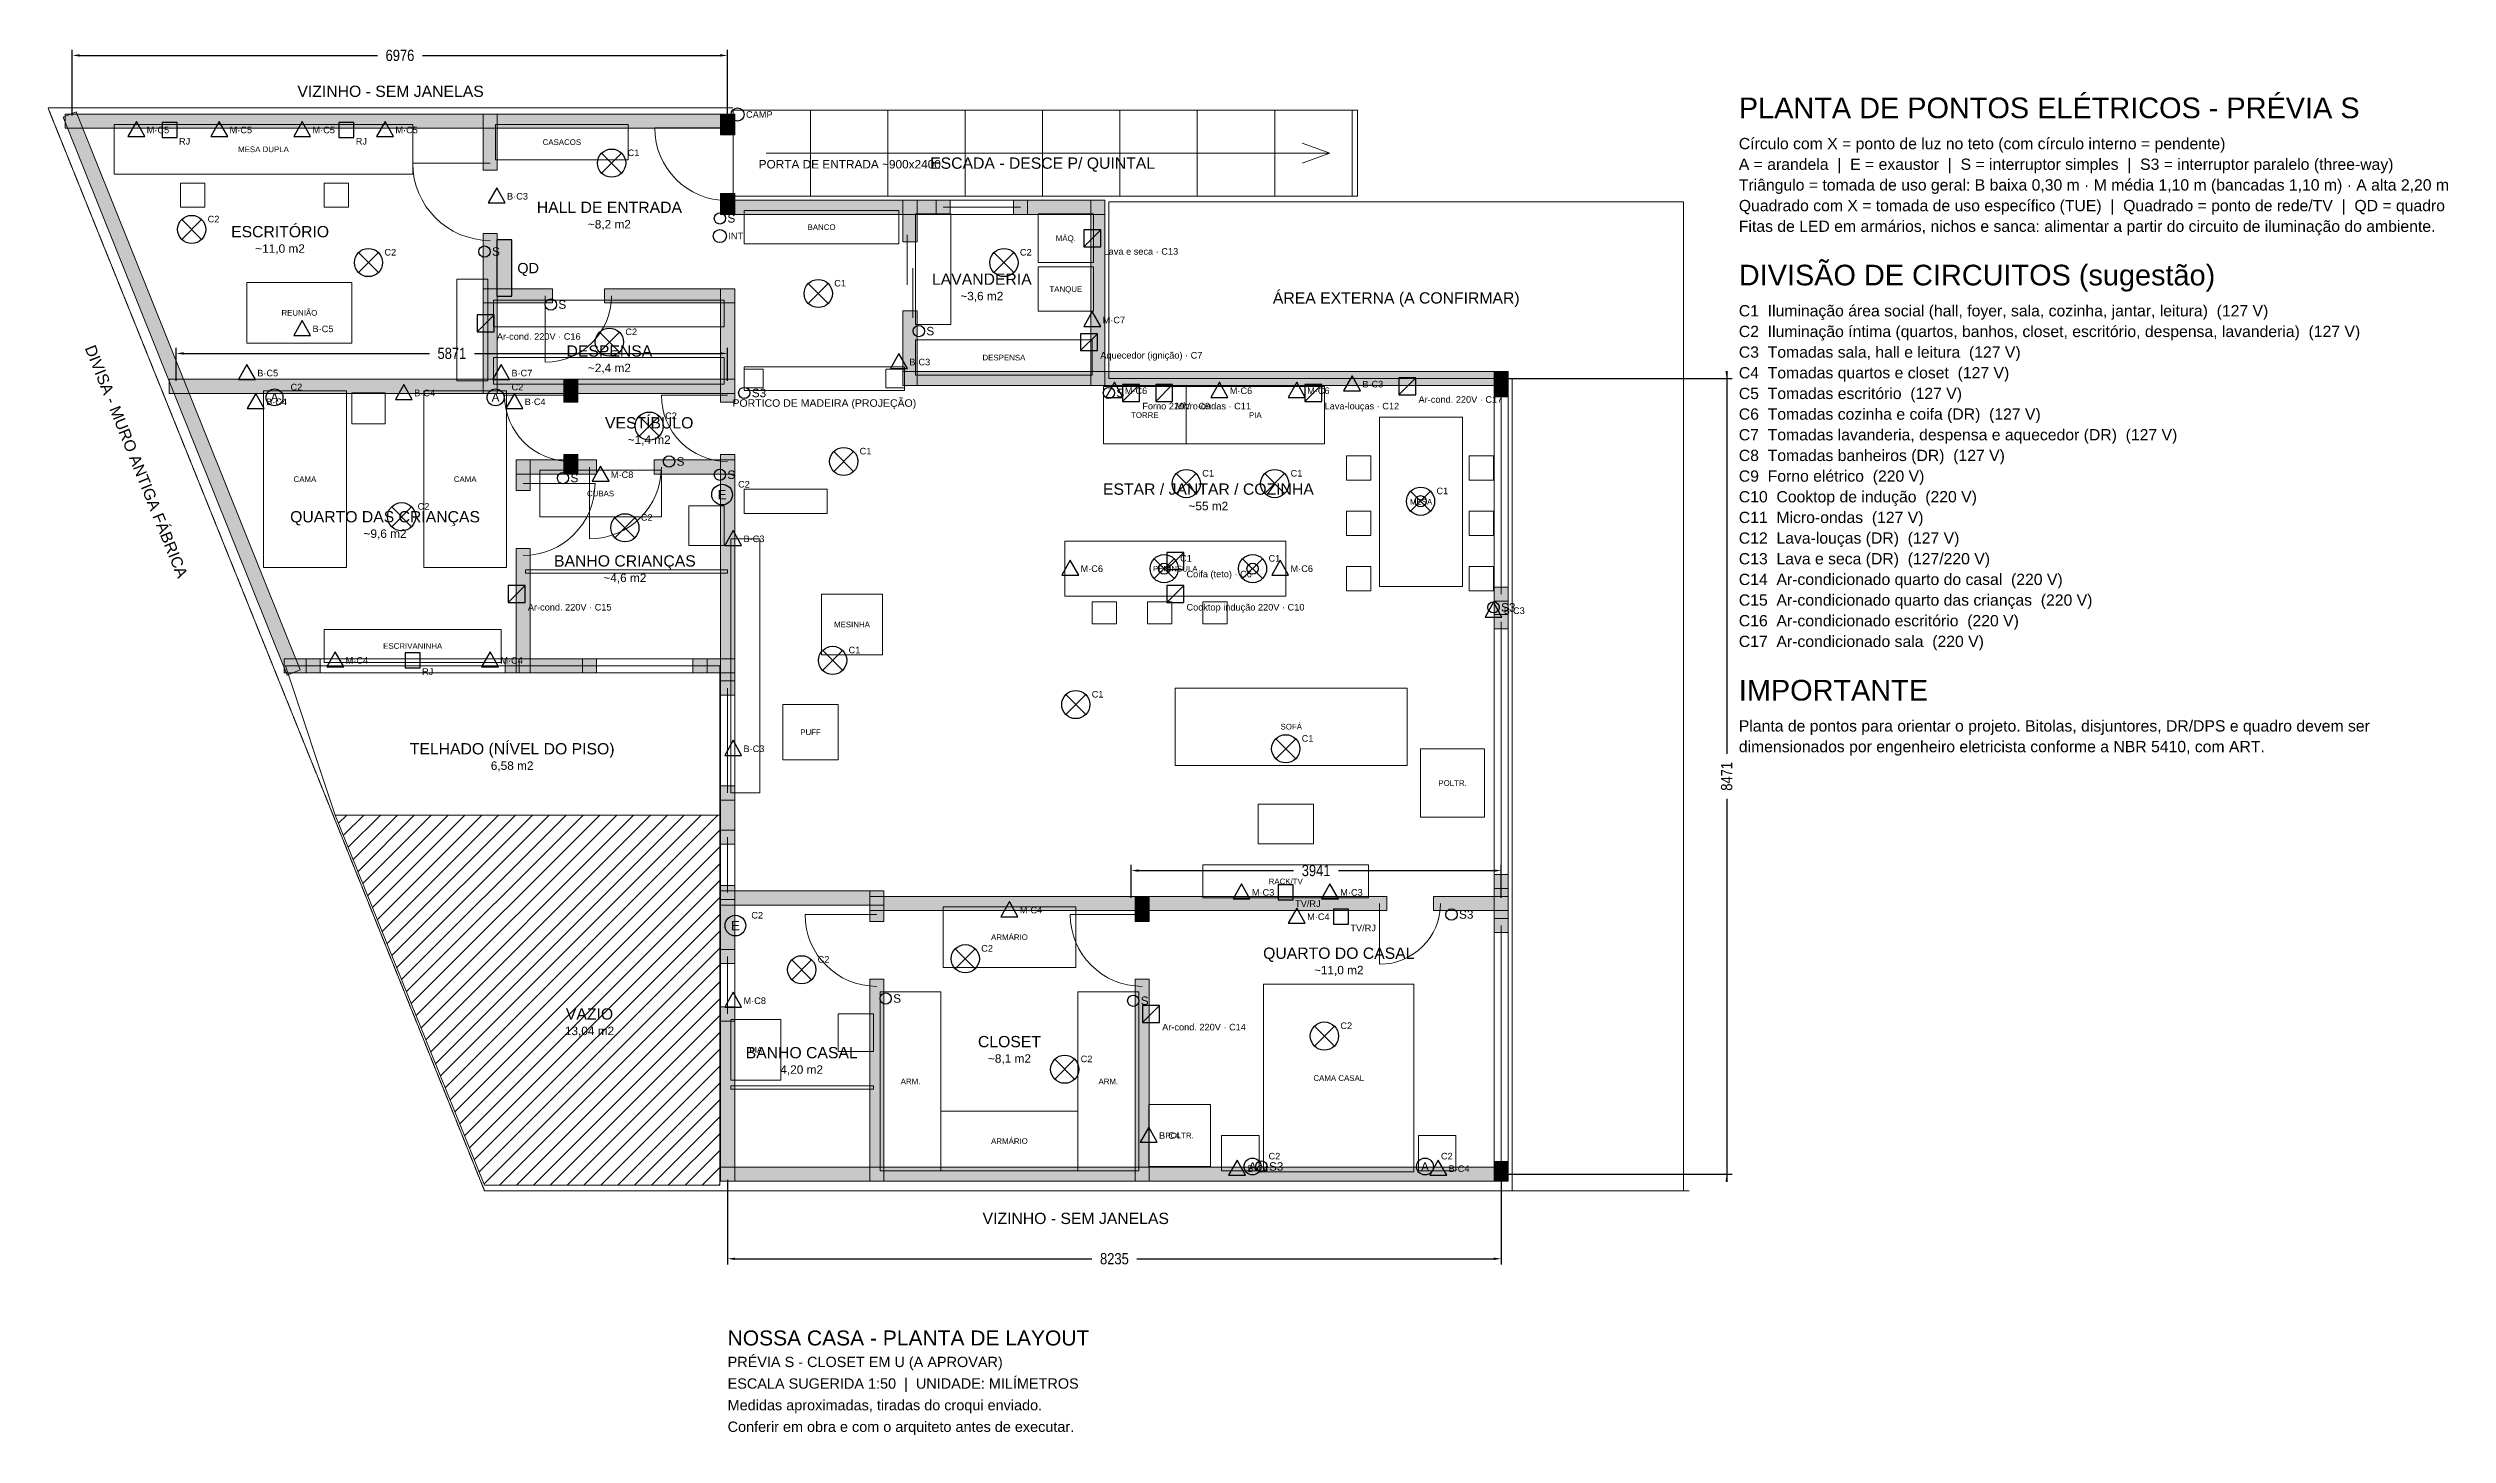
# Model space of a CAD drawing. Header units: millimetres. Extents: x -259 to 25291, y -2600 to 12167.
import ezdxf
from ezdxf.enums import TextEntityAlignment as Align

# ---------------------------------------------------------------- set-up
doc = ezdxf.new("R2010")
doc.units = ezdxf.units.MM
doc.linetypes.add('DASHED', pattern=[1.524, 1.27, -0.254])
for name, color, linetype, lineweight in [('ARQ-AMBIENTE', 9, 'Continuous', 13), ('ARQ-CARIMBO', 9, 'Continuous', 13), ('ARQ-COTA', 9, 'Continuous', 13), ('ARQ-DIVISA', 9, 'DASHED', 13), ('ARQ-ESCADA', 9, 'Continuous', 13), ('ARQ-EXTERNO', 9, 'Continuous', 13), ('ARQ-JANELA', 9, 'Continuous', 13), ('ARQ-MOBILIARIO', 9, 'Continuous', 13), ('ARQ-MOBILIARIO-TEXTO', 9, 'Continuous', 13), ('ARQ-PAREDE', 9, 'Continuous', 13), ('ARQ-PAREDE-HACHURA', 9, 'Continuous', 13), ('ARQ-PORTA', 9, 'Continuous', 13), ('ARQ-PORTICO', 9, 'DASHED', 13)]:
    doc.layers.add(name, color=color, linetype=linetype, lineweight=lineweight)
for name, color, linetype in [('ELE-ILUMINACAO', 2, 'Continuous'), ('ELE-INTERRUPTOR', 3, 'Continuous'), ('ELE-LEGENDA', 7, 'Continuous'), ('ELE-QUADRO', 7, 'Continuous'), ('ELE-REDE', 4, 'Continuous'), ('ELE-TUE', 6, 'Continuous'), ('ELE-TUG', 1, 'Continuous')]:
    doc.layers.add(name, color=color, linetype=linetype)
doc.styles.add('OpenSansCondensed-Light', font='OpenSansCondensed-Light.ttf')
doc.styles.get("Standard").update_dxf_attribs({"font": 'arial.ttf'})
doc.dimstyles.new('COTA-50', dxfattribs={"dimtxt": 120, "dimasz": 80, "dimexe": 60, "dimexo": 60, "dimgap": 40, "dimtad": 1, "dimdec": 0, "dimcen": 2.5, "dimazin": 3, "dimtfac": 1, "dimtmove": 0, "dimatfit": 3})

# ---------------------------------------------------------------- blocks, each defined once
blk = doc.blocks.new('_CLOSEDFILLED')
at = {"color": 0, "linetype": 'BYBLOCK'}
blk.add_solid([(-1, 0.16), (0, 0), (-1, -0.16)], dxfattribs=at)
blk = doc.blocks.new('*D1')
for p, q in [((6976, 116), (6976, -784)), ((15212, 116), (15212, -784)), ((7056, -724), (10854, -724)), ((11334, -724), (15132, -724))]:
    blk.add_line(p, q)
at = {"layer": 'Defpoints'}
for p in [(6976, 176), (15212, 176), (6976, -724)]:
    blk.add_point(p, dxfattribs=at)
at = {"layer": 'ARQ-COTA', "xscale": 80, "yscale": 80, "rotation": 180}
blk.add_blockref('_CLOSEDFILLED', (6976, -724), dxfattribs=at)
at = {"layer": 'ARQ-COTA', "xscale": 80, "yscale": 80}
blk.add_blockref('_CLOSEDFILLED', (15212, -724), dxfattribs=at)
at = {"layer": 'ARQ-COTA', "insert": (11094, -724), "char_height": 120, "attachment_point": 5, "style": 'OpenSansCondensed-Light'}
blk.add_mtext('8235', dxfattribs=at)
blk = doc.blocks.new('*D2')
for p, q in [((0, 11448), (0, 12148)), ((80, 12088), (3248, 12088)), ((3728, 12088), (6896, 12088)), ((6976, 11448), (6976, 12148))]:
    blk.add_line(p, q)
at = {"layer": 'Defpoints'}
for p in [(0, 12088), (0, 11388), (6976, 11388)]:
    blk.add_point(p, dxfattribs=at)
at = {"layer": 'ARQ-COTA', "xscale": 80, "yscale": 80, "rotation": 180}
blk.add_blockref('_CLOSEDFILLED', (0, 12088), dxfattribs=at)
at = {"layer": 'ARQ-COTA', "xscale": 80, "yscale": 80}
blk.add_blockref('_CLOSEDFILLED', (6976, 12088), dxfattribs=at)
at = {"layer": 'ARQ-COTA', "insert": (3488, 12088), "char_height": 120, "attachment_point": 5, "style": 'OpenSansCondensed-Light'}
blk.add_mtext('6976', dxfattribs=at)
blk = doc.blocks.new('*D3')
for p, q in [((17612, 8727), (17612, 4652)), ((15272, 8647), (17672, 8647)), ((17612, 4172), (17612, 96)), ((15272, 176), (17672, 176))]:
    blk.add_line(p, q)
at = {"layer": 'Defpoints'}
for p in [(15212, 8647), (17612, 8647), (15212, 176)]:
    blk.add_point(p, dxfattribs=at)
at = {"layer": 'ARQ-COTA', "xscale": 80, "yscale": 80}
for p, rotation in [((17612, 8647), 270), ((17612, 176), 90)]:
    blk.add_blockref('_CLOSEDFILLED', p, dxfattribs=dict(at, rotation=rotation))
at = {"layer": 'ARQ-COTA', "insert": (17612, 4412), "char_height": 120, "attachment_point": 5, "rotation": 90, "style": 'OpenSansCondensed-Light'}
blk.add_mtext('8471', dxfattribs=at)
blk = doc.blocks.new('*D4')
for p, q in [((11271, 3119), (11271, 3469)), ((11351, 3409), (13001, 3409)), ((13481, 3409), (15132, 3409)), ((15212, 3119), (15212, 3469))]:
    blk.add_line(p, q)
at = {"layer": 'Defpoints'}
for p in [(11271, 3409), (11271, 3059), (15212, 3059)]:
    blk.add_point(p, dxfattribs=at)
at = {"layer": 'ARQ-COTA', "xscale": 80, "yscale": 80, "rotation": 180}
blk.add_blockref('_CLOSEDFILLED', (11271, 3409), dxfattribs=at)
at = {"layer": 'ARQ-COTA', "xscale": 80, "yscale": 80}
blk.add_blockref('_CLOSEDFILLED', (15212, 3409), dxfattribs=at)
at = {"layer": 'ARQ-COTA', "insert": (13241, 3409), "char_height": 120, "attachment_point": 5, "style": 'OpenSansCondensed-Light'}
blk.add_mtext('3941', dxfattribs=at)
blk = doc.blocks.new('*D5')
for p, q in [((1106, 8625), (1106, 8975)), ((6976, 8625), (6976, 8975)), ((1186, 8915), (3801, 8915)), ((4281, 8915), (6896, 8915))]:
    blk.add_line(p, q)
at = {"layer": 'Defpoints'}
for p in [(1106, 8915), (1106, 8565), (6976, 8565)]:
    blk.add_point(p, dxfattribs=at)
at = {"layer": 'ARQ-COTA', "xscale": 80, "yscale": 80, "rotation": 180}
blk.add_blockref('_CLOSEDFILLED', (1106, 8915), dxfattribs=at)
at = {"layer": 'ARQ-COTA', "xscale": 80, "yscale": 80}
blk.add_blockref('_CLOSEDFILLED', (6976, 8915), dxfattribs=at)
at = {"layer": 'ARQ-COTA', "insert": (4041, 8915), "char_height": 120, "attachment_point": 5, "style": 'OpenSansCondensed-Light'}
blk.add_mtext('5871', dxfattribs=at)

msp = doc.modelspace()

# ---------------------------------------------------------------- hatches: boundary and pattern name
at = {"layer": 'ARQ-EXTERNO'}
h = msp.add_hatch(dxfattribs=at)
h.set_pattern_fill('ANSI31', color=254, scale=40)
h.paths.add_polyline_path([(2800, 4000), (6894.1, 4000), (6894.1, 58.8), (4388.2, 58.8)])
at = {"layer": 'ARQ-PAREDE-HACHURA'}
for points in [[(41.6, 11485.8), (2427, 5546.6), (2287.8, 5490.7), (-97.5, 11429.9)], [(-75, 11463.2), (7051.5, 11463.2), (7051.5, 11313.2), (-75, 11313.2)], [(4522.1, 11463.2), (4522.1, 10866.2), (4372.1, 10866.2), (4372.1, 11463.2)], [(7051.5, 11463.2), (7051.5, 11242.6), (6901.5, 11242.6), (6901.5, 11463.2)], [(7051.5, 10616.2), (7051.5, 10395.6), (6901.5, 10395.6), (6901.5, 10616.2)], [(6901.5, 10545.6), (9345.6, 10545.6), (9345.6, 10395.6), (6901.5, 10395.6)], [(8992.6, 10545.6), (8992.6, 10101.5), (8842.6, 10101.5), (8842.6, 10545.6)], [(10019.1, 10545.6), (10992.6, 10545.6), (10992.6, 10395.6), (10019.1, 10395.6)], [(10992.6, 10545.6), (10992.6, 8572.1), (10842.6, 8572.1), (10842.6, 10545.6)], [(4522.1, 10192.6), (4522.1, 8489.7), (4372.1, 8489.7), (4372.1, 10192.6)], [(4372.1, 9604.4), (5110.3, 9604.4), (5110.3, 9454.4), (4372.1, 9454.4)], [(5666.2, 9604.4), (7051.5, 9604.4), (7051.5, 9454.4), (5666.2, 9454.4)], [(7051.5, 9604.4), (7051.5, 8395.6), (6901.5, 8395.6), (6901.5, 9604.4)], [(8992.6, 9369.1), (8992.6, 8572.1), (8842.6, 8572.1), (8842.6, 9369.1)], [(8842.6, 8722.1), (10992.6, 8722.1), (10992.6, 8572.1), (8842.6, 8572.1)], [(10842.6, 8722.1), (15286.8, 8722.1), (15286.8, 8572.1), (10842.6, 8572.1)], [(15286.8, 8722.1), (15286.8, 8454.4), (15136.8, 8454.4), (15136.8, 8722.1)], [(1030.9, 8639.7), (7051.5, 8639.7), (7051.5, 8489.7), (1030.9, 8489.7)], [(5380.9, 8639.7), (5380.9, 8395.6), (5230.9, 8395.6), (5230.9, 8639.7)], [(4725, 7780.9), (5580.9, 7780.9), (5580.9, 7630.9), (4725, 7630.9)], [(4875, 7780.9), (4875, 7454.4), (4725, 7454.4), (4725, 7780.9)], [(5380.9, 7839.7), (5380.9, 7630.9), (5230.9, 7630.9), (5230.9, 7839.7)], [(6195.6, 7780.9), (7051.5, 7780.9), (7051.5, 7630.9), (6195.6, 7630.9)], [(7051.5, 7839.7), (7051.5, 5277.9), (6901.5, 5277.9), (6901.5, 7839.7)], [(4875, 6839.7), (4875, 5513.2), (4725, 5513.2), (4725, 6839.7)], [(15286.8, 6427.9), (15286.8, 5983.8), (15136.8, 5983.8), (15136.8, 6427.9)], [(2254.4, 5663.2), (2639.7, 5663.2), (2639.7, 5513.2), (2254.4, 5513.2)], [(4607.4, 5663.2), (5580.9, 5663.2), (5580.9, 5513.2), (4607.4, 5513.2)], [(6607.4, 5663.2), (7051.5, 5663.2), (7051.5, 5513.2), (6607.4, 5513.2)], [(7051.5, 4310.3), (7051.5, 3689.7), (6901.5, 3689.7), (6901.5, 4310.3)], [(15286.8, 3369.1), (15286.8, 2748.5), (15136.8, 2748.5), (15136.8, 3369.1)], [(7051.5, 3251.5), (7051.5, 2419.1), (6901.5, 2419.1), (6901.5, 3251.5)], [(6901.5, 3192.6), (8639.7, 3192.6), (8639.7, 3042.6), (6901.5, 3042.6)], [(8639.7, 3192.6), (8639.7, 2866.2), (8489.7, 2866.2), (8489.7, 3192.6)], [(8489.7, 3133.8), (13992.6, 3133.8), (13992.6, 2983.8), (8489.7, 2983.8)], [(11463.2, 3133.8), (11463.2, 2866.2), (11313.2, 2866.2), (11313.2, 3133.8)], [(14489.7, 3133.8), (15286.8, 3133.8), (15286.8, 2983.8), (14489.7, 2983.8)], [(8639.7, 2251.5), (8639.7, 101.5), (8489.7, 101.5), (8489.7, 2251.5)], [(11463.2, 2251.5), (11463.2, 101.5), (11313.2, 101.5), (11313.2, 2251.5)], [(7051.5, 1957.4), (7051.5, 101.5), (6901.5, 101.5), (6901.5, 1957.4)], [(15286.8, 310.3), (15286.8, 101.5), (15136.8, 101.5), (15136.8, 310.3)], [(6901.5, 251.5), (15286.8, 251.5), (15286.8, 101.5), (6901.5, 101.5)]]:
    msp.add_hatch(color=254, dxfattribs=at).paths.add_polyline_path(points)
at = {"layer": 'ELE-QUADRO'}
msp.add_hatch(color=7, dxfattribs=at).paths.add_polyline_path([(4517.6, 9523.5), (4677.6, 9523.5), (4677.6, 10123.5), (4517.6, 10123.5)])

# ---------------------------------------------------------------- linework, layer by layer
at = {"layer": 'ARQ-DIVISA'}
for points in [[(-258.8, 11529.4), (7035.3, 11529.4)], [(-258.8, 11529.4), (4388.2, 0), (17211.8, 0)]]:
    msp.add_lwpolyline(points, dxfattribs=at)
at = {"layer": 'ARQ-ESCADA'}
for p, q in [((7035.3, 11505.9), (7035.3, 10588.2)), ((7858.8, 11505.9), (7858.8, 10588.2)), ((8682.4, 11505.9), (8682.4, 10588.2)), ((9505.9, 11505.9), (9505.9, 10588.2)), ((10329.4, 11505.9), (10329.4, 10588.2)), ((11152.9, 11505.9), (11152.9, 10588.2)), ((11976.5, 11505.9), (11976.5, 10588.2)), ((12800, 11505.9), (12800, 10588.2)), ((13623.5, 11505.9), (13623.5, 10588.2)), ((7388.2, 11047.1), (13388.2, 11047.1))]:
    msp.add_line(p, q, dxfattribs=at)
msp.add_lwpolyline([(13094.1, 11152.9), (13388.2, 11047.1), (13094.1, 10941.2)], dxfattribs=at)
at = {"layer": 'ARQ-EXTERNO'}
for points in [[(7035.3, 11505.9), (13682.4, 11505.9), (13682.4, 10588.2), (7035.3, 10588.2)], [(11035.3, 10529.4), (17152.9, 10529.4), (17152.9, 0), (15329.4, 0), (15329.4, 8647.1), (11035.3, 8647.1)], [(2270.6, 5588.2), (6894.1, 5588.2), (6894.1, 4000), (2800, 4000)], [(2800, 4000), (6894.1, 4000), (6894.1, 58.8), (4388.2, 58.8)]]:
    msp.add_lwpolyline(points, close=True, dxfattribs=at)
at = {"layer": 'ARQ-JANELA'}
for p, q in [((9270.6, 10470.6), (10094.1, 10470.6)), ((15211.8, 8529.4), (15211.8, 6352.9)), ((15211.8, 6058.8), (15211.8, 3294.1)), ((2564.7, 5588.2), (4682.4, 5588.2)), ((5505.9, 5588.2), (6682.4, 5588.2)), ((6976.5, 5352.9), (6976.5, 4235.3)), ((6976.5, 3764.7), (6976.5, 3176.5)), ((15211.8, 2823.5), (15211.8, 235.3)), ((6976.5, 2494.1), (6976.5, 1882.4))]:
    msp.add_line(p, q, dxfattribs=at)
for points in [[(9195.6, 10545.6), (10169.1, 10545.6), (10169.1, 10395.6), (9195.6, 10395.6)], [(15286.8, 8604.4), (15286.8, 6277.9), (15136.8, 6277.9), (15136.8, 8604.4)], [(15286.8, 6133.8), (15286.8, 3219.1), (15136.8, 3219.1), (15136.8, 6133.8)], [(2489.7, 5663.2), (4757.4, 5663.2), (4757.4, 5513.2), (2489.7, 5513.2)], [(5430.9, 5663.2), (6757.4, 5663.2), (6757.4, 5513.2), (5430.9, 5513.2)], [(7051.5, 5427.9), (7051.5, 4160.3), (6901.5, 4160.3), (6901.5, 5427.9)], [(7051.5, 3839.7), (7051.5, 3101.5), (6901.5, 3101.5), (6901.5, 3839.7)], [(15286.8, 2898.5), (15286.8, 160.3), (15136.8, 160.3), (15136.8, 2898.5)], [(7051.5, 2569.1), (7051.5, 1807.4), (6901.5, 1807.4), (6901.5, 2569.1)]]:
    msp.add_lwpolyline(points, close=True, dxfattribs=at)
at = {"layer": 'ARQ-MOBILIARIO'}
for points in [[(447.1, 11352.9), (3623.5, 11352.9), (3623.5, 10823.5), (447.1, 10823.5)], [(4505.9, 11352.9), (5917.6, 11352.9), (5917.6, 10976.5), (4505.9, 10976.5)], [(1152.9, 10729.4), (1411.8, 10729.4), (1411.8, 10470.6), (1152.9, 10470.6)], [(2682.4, 10729.4), (2941.2, 10729.4), (2941.2, 10470.6), (2682.4, 10470.6)], [(7152.9, 10435.3), (8800, 10435.3), (8800, 10082.4), (7152.9, 10082.4)], [(8976.5, 10400), (9352.9, 10400), (9352.9, 9223.5), (8976.5, 9223.5)], [(10282.4, 10400), (10870.6, 10400), (10870.6, 9882.4), (10282.4, 9882.4)], [(10282.4, 9835.3), (10870.6, 9835.3), (10870.6, 9364.7), (10282.4, 9364.7)], [(1858.8, 9670.6), (2976.5, 9670.6), (2976.5, 9023.5), (1858.8, 9023.5)], [(4094.1, 9705.9), (4423.5, 9705.9), (4423.5, 8623.5), (4094.1, 8623.5)], [(4482.4, 9482.4), (6941.2, 9482.4), (6941.2, 9200), (4482.4, 9200)], [(8976.5, 9058.8), (10858.8, 9058.8), (10858.8, 8682.4), (8976.5, 8682.4)], [(4482.4, 8870.6), (6941.2, 8870.6), (6941.2, 8588.2), (4482.4, 8588.2)], [(2035.3, 8517.6), (2917.6, 8517.6), (2917.6, 6635.3), (2035.3, 6635.3)], [(2976.5, 8494.1), (3329.4, 8494.1), (3329.4, 8164.7), (2976.5, 8164.7)], [(3741.2, 8517.6), (4623.5, 8517.6), (4623.5, 6635.3), (3741.2, 6635.3)], [(10976.5, 8564.7), (11858.8, 8564.7), (11858.8, 7952.9), (10976.5, 7952.9)], [(11858.8, 8564.7), (13329.4, 8564.7), (13329.4, 7952.9), (11858.8, 7952.9)], [(13917.6, 8235.3), (14800, 8235.3), (14800, 6435.3), (13917.6, 6435.3)], [(4976.5, 7670.6), (6270.6, 7670.6), (6270.6, 7176.5), (4976.5, 7176.5)], [(13564.7, 7823.5), (13823.5, 7823.5), (13823.5, 7564.7), (13564.7, 7564.7)], [(14870.6, 7823.5), (15129.4, 7823.5), (15129.4, 7564.7), (14870.6, 7564.7)], [(7152.9, 7470.6), (8035.3, 7470.6), (8035.3, 7211.8), (7152.9, 7211.8)], [(6564.7, 7294.1), (6941.2, 7294.1), (6941.2, 6870.6), (6564.7, 6870.6)], [(13564.7, 7235.3), (13823.5, 7235.3), (13823.5, 6976.5), (13564.7, 6976.5)], [(14870.6, 7235.3), (15129.4, 7235.3), (15129.4, 6976.5), (14870.6, 6976.5)], [(7011.8, 6941.2), (7317.6, 6941.2), (7317.6, 4235.3), (7011.8, 4235.3)], [(10564.7, 6917.6), (12917.6, 6917.6), (12917.6, 6329.4), (10564.7, 6329.4)], [(13564.7, 6647.1), (13823.5, 6647.1), (13823.5, 6388.2), (13564.7, 6388.2)], [(14870.6, 6647.1), (15129.4, 6647.1), (15129.4, 6388.2), (14870.6, 6388.2)], [(4823.5, 6611.8), (6976.5, 6611.8), (6976.5, 6576.5), (4823.5, 6576.5)], [(7976.5, 6352.9), (8623.5, 6352.9), (8623.5, 5705.9), (7976.5, 5705.9)], [(10858.8, 6270.6), (11117.6, 6270.6), (11117.6, 6035.3), (10858.8, 6035.3)], [(11447.1, 6270.6), (11705.9, 6270.6), (11705.9, 6035.3), (11447.1, 6035.3)], [(12035.3, 6270.6), (12294.1, 6270.6), (12294.1, 6035.3), (12035.3, 6035.3)], [(2682.4, 5976.5), (4564.7, 5976.5), (4564.7, 5623.5), (2682.4, 5623.5)], [(7564.7, 5176.5), (8152.9, 5176.5), (8152.9, 4588.2), (7564.7, 4588.2)], [(11741.2, 5352.9), (14211.8, 5352.9), (14211.8, 4529.4), (11741.2, 4529.4)], [(14352.9, 4705.9), (15035.3, 4705.9), (15035.3, 3976.5), (14352.9, 3976.5)], [(12623.5, 4117.6), (13211.8, 4117.6), (13211.8, 3694.1), (12623.5, 3694.1)], [(12035.3, 3470.6), (13800, 3470.6), (13800, 3117.6), (12035.3, 3117.6)], [(9270.6, 3023.5), (10682.4, 3023.5), (10682.4, 2376.5), (9270.6, 2376.5)], [(8600, 2117.6), (9247.1, 2117.6), (9247.1, 211.8), (8600, 211.8)], [(10705.9, 2117.6), (11352.9, 2117.6), (11352.9, 211.8), (10705.9, 211.8)], [(12682.4, 2200), (14282.4, 2200), (14282.4, 200), (12682.4, 200)], [(7011.8, 1823.5), (7541.2, 1823.5), (7541.2, 1176.5), (7011.8, 1176.5)], [(8152.9, 1882.4), (8529.4, 1882.4), (8529.4, 1482.4), (8152.9, 1482.4)], [(7011.8, 1117.6), (8529.4, 1117.6), (8529.4, 1082.4), (7011.8, 1082.4)], [(9247.1, 847.1), (10705.9, 847.1), (10705.9, 211.8), (9247.1, 211.8)], [(11458.8, 917.6), (12117.6, 917.6), (12117.6, 258.8), (11458.8, 258.8)], [(12235.3, 588.2), (12635.3, 588.2), (12635.3, 211.8), (12235.3, 211.8)], [(14329.4, 588.2), (14729.4, 588.2), (14729.4, 211.8), (14329.4, 211.8)]]:
    msp.add_lwpolyline(points, close=True, dxfattribs=at)
at = {"layer": 'ARQ-PAREDE'}
for points in [[(41.6, 11485.8), (2427, 5546.6), (2287.8, 5490.7), (-97.5, 11429.9)], [(-75, 11463.2), (7051.5, 11463.2), (7051.5, 11313.2), (-75, 11313.2)], [(4522.1, 11463.2), (4522.1, 10866.2), (4372.1, 10866.2), (4372.1, 11463.2)], [(7051.5, 11463.2), (7051.5, 11242.6), (6901.5, 11242.6), (6901.5, 11463.2)], [(7051.5, 10616.2), (7051.5, 10395.6), (6901.5, 10395.6), (6901.5, 10616.2)], [(6901.5, 10545.6), (9345.6, 10545.6), (9345.6, 10395.6), (6901.5, 10395.6)], [(8992.6, 10545.6), (8992.6, 10101.5), (8842.6, 10101.5), (8842.6, 10545.6)], [(10019.1, 10545.6), (10992.6, 10545.6), (10992.6, 10395.6), (10019.1, 10395.6)], [(10992.6, 10545.6), (10992.6, 8572.1), (10842.6, 8572.1), (10842.6, 10545.6)], [(4522.1, 10192.6), (4522.1, 8489.7), (4372.1, 8489.7), (4372.1, 10192.6)], [(4372.1, 9604.4), (5110.3, 9604.4), (5110.3, 9454.4), (4372.1, 9454.4)], [(5666.2, 9604.4), (7051.5, 9604.4), (7051.5, 9454.4), (5666.2, 9454.4)], [(7051.5, 9604.4), (7051.5, 8395.6), (6901.5, 8395.6), (6901.5, 9604.4)], [(8992.6, 9369.1), (8992.6, 8572.1), (8842.6, 8572.1), (8842.6, 9369.1)], [(8842.6, 8722.1), (10992.6, 8722.1), (10992.6, 8572.1), (8842.6, 8572.1)], [(10842.6, 8722.1), (15286.8, 8722.1), (15286.8, 8572.1), (10842.6, 8572.1)], [(15286.8, 8722.1), (15286.8, 8454.4), (15136.8, 8454.4), (15136.8, 8722.1)], [(1030.9, 8639.7), (7051.5, 8639.7), (7051.5, 8489.7), (1030.9, 8489.7)], [(5380.9, 8639.7), (5380.9, 8395.6), (5230.9, 8395.6), (5230.9, 8639.7)], [(4725, 7780.9), (5580.9, 7780.9), (5580.9, 7630.9), (4725, 7630.9)], [(4875, 7780.9), (4875, 7454.4), (4725, 7454.4), (4725, 7780.9)], [(5380.9, 7839.7), (5380.9, 7630.9), (5230.9, 7630.9), (5230.9, 7839.7)], [(6195.6, 7780.9), (7051.5, 7780.9), (7051.5, 7630.9), (6195.6, 7630.9)], [(7051.5, 7839.7), (7051.5, 5277.9), (6901.5, 5277.9), (6901.5, 7839.7)], [(4875, 6839.7), (4875, 5513.2), (4725, 5513.2), (4725, 6839.7)], [(15286.8, 6427.9), (15286.8, 5983.8), (15136.8, 5983.8), (15136.8, 6427.9)], [(2254.4, 5663.2), (2639.7, 5663.2), (2639.7, 5513.2), (2254.4, 5513.2)], [(4607.4, 5663.2), (5580.9, 5663.2), (5580.9, 5513.2), (4607.4, 5513.2)], [(6607.4, 5663.2), (7051.5, 5663.2), (7051.5, 5513.2), (6607.4, 5513.2)], [(7051.5, 4310.3), (7051.5, 3689.7), (6901.5, 3689.7), (6901.5, 4310.3)], [(15286.8, 3369.1), (15286.8, 2748.5), (15136.8, 2748.5), (15136.8, 3369.1)], [(7051.5, 3251.5), (7051.5, 2419.1), (6901.5, 2419.1), (6901.5, 3251.5)], [(6901.5, 3192.6), (8639.7, 3192.6), (8639.7, 3042.6), (6901.5, 3042.6)], [(8639.7, 3192.6), (8639.7, 2866.2), (8489.7, 2866.2), (8489.7, 3192.6)], [(8489.7, 3133.8), (13992.6, 3133.8), (13992.6, 2983.8), (8489.7, 2983.8)], [(11463.2, 3133.8), (11463.2, 2866.2), (11313.2, 2866.2), (11313.2, 3133.8)], [(14489.7, 3133.8), (15286.8, 3133.8), (15286.8, 2983.8), (14489.7, 2983.8)], [(8639.7, 2251.5), (8639.7, 101.5), (8489.7, 101.5), (8489.7, 2251.5)], [(11463.2, 2251.5), (11463.2, 101.5), (11313.2, 101.5), (11313.2, 2251.5)], [(7051.5, 1957.4), (7051.5, 101.5), (6901.5, 101.5), (6901.5, 1957.4)], [(15286.8, 310.3), (15286.8, 101.5), (15136.8, 101.5), (15136.8, 310.3)], [(6901.5, 251.5), (15286.8, 251.5), (15286.8, 101.5), (6901.5, 101.5)]]:
    msp.add_lwpolyline(points, close=True, dxfattribs=at)
at = {"layer": 'ARQ-PORTA'}
for p, q in [((6976.5, 11317.6), (6200, 11317.6)), ((4447.1, 10941.2), (3623.5, 10941.2)), ((8887.6, 10176.5), (8887.6, 9647.1)), ((8947.6, 9823.5), (8947.6, 9294.1)), ((5035.3, 9529.4), (5035.3, 8823.5)), ((5305.9, 8470.6), (4600, 8470.6)), ((6976.5, 8470.6), (6270.6, 8470.6)), ((5505.9, 7705.9), (5505.9, 6941.2)), ((4800, 7529.4), (5564.7, 7529.4)), ((8564.7, 2941.2), (7800, 2941.2)), ((11388.2, 2941.2), (10623.5, 2941.2)), ((13917.6, 3058.8), (13917.6, 2411.8))]:
    msp.add_line(p, q, dxfattribs=at)
for centre, radius, start, end in [((6976.5, 11317.6), 776.5, 180, 270), ((4447.1, 10941.2), 823.5, 180, 270), ((5035.3, 9529.4), 705.9, -90, 0), ((5305.9, 8470.6), 705.9, 180, 270), ((6976.5, 8470.6), 705.9, 180, 270), ((5505.9, 7705.9), 764.7, -90, 0), ((4800, 7529.4), 764.7, -90, 0), ((8564.7, 2941.2), 764.7, 180, 270), ((11388.2, 2941.2), 764.7, 180, 270), ((13917.6, 3058.8), 647.1, -90, 0)]:
    msp.add_arc(centre, radius, start, end, dxfattribs=at)
at = {"layer": 'ARQ-PORTICO'}
for points in [[(7152.9, 8522.1), (8858.8, 8522.1), (8858.8, 8772.1), (7152.9, 8772.1)], [(7152.9, 8547.1), (7352.9, 8547.1), (7352.9, 8747.1), (7152.9, 8747.1)], [(8658.8, 8547.1), (8858.8, 8547.1), (8858.8, 8747.1), (8658.8, 8747.1)]]:
    msp.add_lwpolyline(points, close=True, dxfattribs=at)
at = {"layer": 'ELE-ILUMINACAO'}
for p, q in [((5635.2, 10835.2), (5847.2, 11047.2)), ((5635.2, 11047.2), (5847.2, 10835.2)), ((1164.6, 10129.3), (1376.6, 10341.3)), ((1164.6, 10341.3), (1376.6, 10129.3)), ((3046.9, 9776.4), (3258.9, 9988.4)), ((3046.9, 9988.4), (3258.9, 9776.4)), ((9811.6, 9776.4), (10023.6, 9988.4)), ((9811.6, 9988.4), (10023.6, 9776.4)), ((7835.2, 9446.9), (8047.2, 9658.9)), ((7835.2, 9658.9), (8047.2, 9446.9)), ((5611.6, 8929.3), (5823.6, 9141.3)), ((5611.6, 9141.3), (5823.6, 8929.3)), ((6035.2, 8035.2), (6247.2, 8247.2)), ((6035.2, 8247.2), (6247.2, 8035.2)), ((8105.8, 7658.7), (8317.8, 7870.7)), ((8105.8, 7870.7), (8317.8, 7658.7)), ((11752.8, 7423.4), (11964.8, 7635.4)), ((11752.8, 7635.4), (11964.8, 7423.4)), ((12694, 7423.4), (12906, 7635.4)), ((12694, 7635.4), (12906, 7423.4)), ((14246.9, 7235.2), (14458.9, 7447.2)), ((14246.9, 7447.2), (14458.9, 7235.2)), ((3399.9, 7070.5), (3611.9, 7282.5)), ((3399.9, 7282.5), (3611.9, 7070.5)), ((5776.4, 6952.8), (5988.4, 7164.8)), ((5776.4, 7164.8), (5988.4, 6952.8)), ((11517.5, 6517.5), (11729.5, 6729.5)), ((11517.5, 6729.5), (11729.5, 6517.5)), ((12458.7, 6517.5), (12670.7, 6729.5)), ((12458.7, 6729.5), (12670.7, 6517.5)), ((7988.1, 5541.1), (8200.1, 5753.1)), ((7988.1, 5753.1), (8200.1, 5541.1)), ((10576.4, 5070.5), (10788.4, 5282.5)), ((10576.4, 5282.5), (10788.4, 5070.5)), ((12811.6, 4599.9), (13023.6, 4811.9)), ((12811.6, 4811.9), (13023.6, 4599.9)), ((9399.9, 2364.6), (9611.9, 2576.6)), ((9399.9, 2576.6), (9611.9, 2364.6)), ((7658.7, 2246.9), (7870.7, 2458.9)), ((7658.7, 2458.9), (7870.7, 2246.9)), ((13223.4, 1541.1), (13435.4, 1753.1)), ((13223.4, 1753.1), (13435.4, 1541.1)), ((10458.7, 1188.1), (10670.7, 1400.1)), ((10458.7, 1400.1), (10670.7, 1188.1))]:
    msp.add_line(p, q, dxfattribs=at)
for centre, radius in [((5741.2, 10941.2), 150), ((1270.6, 10235.3), 150), ((3152.9, 9882.4), 150), ((9917.6, 9882.4), 150), ((7941.2, 9552.9), 150), ((5717.6, 9035.3), 150), ((2152.9, 8447.1), 90), ((4505.9, 8447.1), 90), ((6141.2, 8141.2), 150), ((8211.8, 7764.7), 150), ((11858.8, 7529.4), 150), ((12800, 7529.4), 150), ((6917.6, 7411.8), 110), ((14352.9, 7341.2), 150), ((3505.9, 7176.5), 150), ((5882.4, 7058.8), 150), ((14352.9, 7341.2), 60), ((11623.5, 6623.5), 150), ((11623.5, 6623.5), 60), ((12564.7, 6623.5), 150), ((12564.7, 6623.5), 60), ((8094.1, 5647.1), 150), ((10682.4, 5176.5), 150), ((12917.6, 4705.9), 150), ((7058.8, 2823.5), 110), ((9505.9, 2470.6), 150), ((7764.7, 2352.9), 150), ((13329.4, 1647.1), 150), ((10564.7, 1294.1), 150), ((12564.7, 258.8), 90), ((14400, 258.8), 90)]:
    msp.add_circle(centre, radius, dxfattribs=at)
at = {"layer": 'ELE-INTERRUPTOR'}
for centre in [(6894.1, 10352.9), (4388.2, 10000), (5094.1, 9435.3), (9011.8, 9152.9), (7152.9, 8494.1), (11035.3, 8494.1), (6352.9, 7764.7), (6894.1, 7623.5), (5223.5, 7588.2), (15129.4, 6211.8), (14682.4, 2941.2), (8658.8, 2047.1), (11294.1, 2023.5), (12658.8, 258.8)]:
    msp.add_circle(centre, 60, dxfattribs=at)
at = {"layer": 'ELE-QUADRO'}
msp.add_lwpolyline([(4517.6, 9523.5), (4677.6, 9523.5), (4677.6, 10123.5), (4517.6, 10123.5)], close=True, dxfattribs=at)
for centre in [(7082.4, 11458.8), (6894.1, 10164.7)]:
    msp.add_circle(centre, 70, dxfattribs=at)
at = {"layer": 'ELE-REDE'}
for points in [[(955.3, 11214.1), (1115.3, 11214.1), (1115.3, 11374.1), (955.3, 11374.1)], [(2837.6, 11214.1), (2997.6, 11214.1), (2997.6, 11374.1), (2837.6, 11374.1)], [(3543.5, 5567.1), (3703.5, 5567.1), (3703.5, 5727.1), (3543.5, 5727.1)], [(12837.6, 3096.5), (12997.6, 3096.5), (12997.6, 3256.5), (12837.6, 3256.5)], [(13425.9, 2837.6), (13585.9, 2837.6), (13585.9, 2997.6), (13425.9, 2997.6)]]:
    msp.add_lwpolyline(points, close=True, dxfattribs=at)
at = {"layer": 'ELE-TUE'}
for p, q in [((10768.8, 10051.2), (10948.8, 10231.2)), ((4310, 9145.3), (4490, 9325.3)), ((10733.5, 8945.3), (10913.5, 9125.3)), ((11180.6, 8404.1), (11360.6, 8584.1)), ((11533.5, 8404.1), (11713.5, 8584.1)), ((13121.8, 8404.1), (13301.8, 8584.1)), ((14121.8, 8474.7), (14301.8, 8654.7)), ((11651.2, 6615.9), (11831.2, 6795.9)), ((4639.4, 6262.9), (4819.4, 6442.9)), ((11651.2, 6262.9), (11831.2, 6442.9)), ((11392.4, 1792.4), (11572.4, 1972.4))]:
    msp.add_line(p, q, dxfattribs=at)
for points in [[(10768.8, 10051.2), (10948.8, 10051.2), (10948.8, 10231.2), (10768.8, 10231.2)], [(4310, 9145.3), (4490, 9145.3), (4490, 9325.3), (4310, 9325.3)], [(10733.5, 8945.3), (10913.5, 8945.3), (10913.5, 9125.3), (10733.5, 9125.3)], [(11180.6, 8404.1), (11360.6, 8404.1), (11360.6, 8584.1), (11180.6, 8584.1)], [(11533.5, 8404.1), (11713.5, 8404.1), (11713.5, 8584.1), (11533.5, 8584.1)], [(13121.8, 8404.1), (13301.8, 8404.1), (13301.8, 8584.1), (13121.8, 8584.1)], [(14121.8, 8474.7), (14301.8, 8474.7), (14301.8, 8654.7), (14121.8, 8654.7)], [(11651.2, 6615.9), (11831.2, 6615.9), (11831.2, 6795.9), (11651.2, 6795.9)], [(4639.4, 6262.9), (4819.4, 6262.9), (4819.4, 6442.9), (4639.4, 6442.9)], [(11651.2, 6262.9), (11831.2, 6262.9), (11831.2, 6442.9), (11651.2, 6442.9)], [(11392.4, 1792.4), (11572.4, 1792.4), (11572.4, 1972.4), (11392.4, 1972.4)]]:
    msp.add_lwpolyline(points, close=True, dxfattribs=at)
at = {"layer": 'ELE-TUG'}
for points in [[(592.4, 11224.1), (772.4, 11224.1), (682.4, 11384.1)], [(1474.7, 11224.1), (1654.7, 11224.1), (1564.7, 11384.1)], [(2357.1, 11224.1), (2537.1, 11224.1), (2447.1, 11384.1)], [(3239.4, 11224.1), (3419.4, 11224.1), (3329.4, 11384.1)], [(4427.6, 10518.2), (4607.6, 10518.2), (4517.6, 10678.2)], [(2357.1, 9106.5), (2537.1, 9106.5), (2447.1, 9266.5)], [(10768.8, 9200.6), (10948.8, 9200.6), (10858.8, 9360.6)], [(1768.8, 8635.9), (1948.8, 8635.9), (1858.8, 8795.9)], [(4474.7, 8635.9), (4654.7, 8635.9), (4564.7, 8795.9)], [(8710, 8753.5), (8890, 8753.5), (8800, 8913.5)], [(1862.9, 8330), (2042.9, 8330), (1952.9, 8490)], [(3439.4, 8424.1), (3619.4, 8424.1), (3529.4, 8584.1)], [(4615.9, 8330), (4795.9, 8330), (4705.9, 8490)], [(11004.1, 8447.6), (11184.1, 8447.6), (11094.1, 8607.6)], [(12121.8, 8447.6), (12301.8, 8447.6), (12211.8, 8607.6)], [(12945.3, 8447.6), (13125.3, 8447.6), (13035.3, 8607.6)], [(13533.5, 8518.2), (13713.5, 8518.2), (13623.5, 8678.2)], [(5533.5, 7553.5), (5713.5, 7553.5), (5623.5, 7713.5)], [(6945.3, 6871.2), (7125.3, 6871.2), (7035.3, 7031.2)], [(10533.5, 6553.5), (10713.5, 6553.5), (10623.5, 6713.5)], [(12768.8, 6553.5), (12948.8, 6553.5), (12858.8, 6713.5)], [(15039.4, 6106.5), (15219.4, 6106.5), (15129.4, 6266.5)], [(2710, 5577.1), (2890, 5577.1), (2800, 5737.1)], [(4357.1, 5577.1), (4537.1, 5577.1), (4447.1, 5737.1)], [(6945.3, 4635.9), (7125.3, 4635.9), (7035.3, 4795.9)], [(9886.5, 2918.2), (10066.5, 2918.2), (9976.5, 3078.2)], [(12357.1, 3106.5), (12537.1, 3106.5), (12447.1, 3266.5)], [(13298.2, 3106.5), (13478.2, 3106.5), (13388.2, 3266.5)], [(12945.3, 2847.6), (13125.3, 2847.6), (13035.3, 3007.6)], [(6945.3, 1953.5), (7125.3, 1953.5), (7035.3, 2113.5)], [(11368.8, 518.2), (11548.8, 518.2), (11458.8, 678.2)], [(12310, 165.3), (12490, 165.3), (12400, 325.3)], [(14451.2, 165.3), (14631.2, 165.3), (14541.2, 325.3)]]:
    msp.add_lwpolyline(points, close=True, dxfattribs=at)

# ---------------------------------------------------------------- texts
at = {"layer": 'ARQ-AMBIENTE'}
for s, height, p in [('ESCADA - DESCE P/ QUINTAL', 120, (10329.4, 10941.2)), ('HALL DE ENTRADA', 120, (5717.6, 10470.6)), ('ESCRITÓRIO', 120, (2211.8, 10211.8)), ('~8,2 m2', 90, (5717.6, 10290.6)), ('~11,0 m2', 90, (2211.8, 10031.8)), ('LAVANDERIA', 120, (9682.4, 9705.9)), ('~3,6 m2', 90, (9682.4, 9525.9)), ('ÁREA EXTERNA (A CONFIRMAR)', 120, (14094.1, 9505.9)), ('DESPENSA', 120, (5717.6, 8941.2)), ('~2,4 m2', 90, (5717.6, 8761.2)), ('VESTÍBULO', 120, (6141.2, 8176.5)), ('~1,4 m2', 90, (6141.2, 7996.5)), ('ESTAR / JANTAR / COZINHA', 120, (12094.1, 7470.6)), ('QUARTO DAS CRIANÇAS', 120, (3329.4, 7176.5)), ('~55 m2', 90, (12094.1, 7290.6)), ('~9,6 m2', 90, (3329.4, 6996.5)), ('BANHO CRIANÇAS', 120, (5882.4, 6705.9)), ('~4,6 m2', 90, (5882.4, 6525.9)), ('TELHADO (NÍVEL DO PISO)', 120, (4682.4, 4705.9)), ('6,58 m2', 90, (4682.4, 4525.9)), ('QUARTO DO CASAL', 120, (13482.4, 2529.4)), ('~11,0 m2', 90, (13482.4, 2349.4)), ('VAZIO', 120, (5505.9, 1882.4)), ('13,04 m2', 90, (5505.9, 1702.4)), ('CLOSET', 120, (9976.5, 1588.2)), ('BANHO CASAL', 120, (7764.7, 1470.6)), ('4,20 m2', 90, (7764.7, 1290.6)), ('~8,1 m2', 90, (9976.5, 1408.2))]:
    msp.add_text(s, height=height, dxfattribs=at).set_placement(p, align=Align.MIDDLE_CENTER)
at = {"layer": 'ARQ-CARIMBO'}
for s, height, p in [('NOSSA CASA - PLANTA DE LAYOUT', 160, (6976.5, -1647.1)), ('PRÉVIA S - CLOSET EM U (A APROVAR)', 110, (6976.5, -1877.1)), ('ESCALA SUGERIDA 1:50  |  UNIDADE: MILÍMETROS', 110, (6976.5, -2107.1)), ('Medidas aproximadas, tiradas do croqui enviado.', 110, (6976.5, -2337.1)), ('Conferir em obra e com o arquiteto antes de executar.', 110, (6976.5, -2567.1))]:
    msp.add_text(s, height=height, dxfattribs=at).set_placement(p)
at = {"layer": 'ARQ-DIVISA'}
for p in [(3388.2, 11705.9), (10682.4, -294.1)]:
    msp.add_text('VIZINHO - SEM JANELAS', height=120, dxfattribs=at).set_placement(p, align=Align.MIDDLE_CENTER)
msp.add_text('DIVISA - MURO ANTIGA FÁBRICA', height=120, rotation=-68.05, dxfattribs=at).set_placement((682.4, 7764.7), align=Align.MIDDLE_CENTER)
at = {"layer": 'ARQ-MOBILIARIO-TEXTO'}
for s, p in [('MESA DUPLA', (2035.3, 11088.2)), ('CASACOS', (5211.8, 11164.7)), ('BANCO', (7976.5, 10258.8)), ('MÁQ.', (10576.5, 10141.2)), ('TANQUE', (10576.5, 9600)), ('REUNIÃO', (2417.6, 9347.1)), ('DESPENSA', (9917.6, 8870.6)), ('TORRE', (11417.6, 8258.8)), ('PIA', (12594.1, 8258.8)), ('CAMA', (2476.5, 7576.5)), ('CAMA', (4182.4, 7576.5)), ('CUBAS', (5623.5, 7423.5)), ('MESA', (14358.8, 7335.3)), ('PENÍNSULA', (11741.2, 6623.5)), ('MESINHA', (8300, 6029.4)), ('ESCRIVANINHA', (3623.5, 5800)), ('PUFF', (7858.8, 4882.4)), ('SOFÁ', (12976.5, 4941.2)), ('POLTR.', (14694.1, 4341.2)), ('RACK/TV', (12917.6, 3294.1)), ('ARMÁRIO', (9976.5, 2700)), ('PIA', (7276.5, 1500)), ('ARM.', (8923.5, 1164.7)), ('ARM.', (11029.4, 1164.7)), ('CAMA CASAL', (13482.4, 1200)), ('ARMÁRIO', (9976.5, 529.4)), ('POLTR.', (11788.2, 588.2))]:
    msp.add_text(s, height=60, dxfattribs=at).set_placement(p, align=Align.MIDDLE_CENTER)
at = {"layer": 'ARQ-PORTA'}
msp.add_text('PORTA DE ENTRADA ~900x2400', height=90, dxfattribs=at).set_placement((8276.5, 10929.4), align=Align.MIDDLE_CENTER)
at = {"layer": 'ARQ-PORTICO'}
msp.add_text('PÓRTICO DE MADEIRA (PROJEÇÃO)', height=80, dxfattribs=at).set_placement((8005.9, 8387.1), align=Align.MIDDLE_CENTER)
at = {"layer": 'ELE-ILUMINACAO'}
for s, p in [('C1', (5911.2, 11051.2)), ('C2', (1440.6, 10345.3)), ('C2', (3322.9, 9992.4)), ('C2', (10087.6, 9992.4)), ('C1', (8111.2, 9662.9)), ('C2', (5887.6, 9145.3)), ('C2', (2322.9, 8557.1)), ('C2', (4675.9, 8557.1)), ('C2', (6311.2, 8251.2)), ('C1', (8381.8, 7874.7)), ('C1', (12028.8, 7639.4)), ('C1', (12970, 7639.4)), ('C2', (7087.6, 7521.8)), ('C1', (14522.9, 7451.2)), ('C2', (3675.9, 7286.5)), ('C2', (6052.4, 7168.8)), ('C1', (11793.5, 6733.5)), ('C1', (12734.7, 6733.5)), ('C1', (8264.1, 5757.1)), ('C1', (10852.4, 5286.5)), ('C1', (13087.6, 4815.9)), ('C2', (7228.8, 2933.5)), ('C2', (9675.9, 2580.6)), ('C2', (7934.7, 2462.9)), ('C2', (13499.4, 1757.1)), ('C2', (10734.7, 1404.1)), ('C2', (12734.7, 368.8)), ('C2', (14570, 368.8))]:
    msp.add_text(s, height=70, dxfattribs=at).set_placement(p, align=Align.MIDDLE_LEFT)
for s, height, p in [('A', 90, (2152.9, 8447.1)), ('A', 90, (4505.9, 8447.1)), ('E', 100, (6917.6, 7411.8)), ('E', 100, (7058.8, 2823.5)), ('A', 90, (12564.7, 258.8)), ('A', 90, (14400, 258.8))]:
    msp.add_text(s, height=height, dxfattribs=at).set_placement(p, align=Align.MIDDLE_CENTER)
at = {"layer": 'ELE-INTERRUPTOR'}
for s, p in [('S', (6974.1, 10352.9)), ('S', (4468.2, 10000)), ('S', (5174.1, 9435.3)), ('S', (9091.8, 9152.9)), ('S3', (7232.9, 8494.1)), ('S', (11115.3, 8494.1)), ('S', (6432.9, 7764.7)), ('S', (6974.1, 7623.5)), ('S', (5303.5, 7588.2)), ('S3', (15209.4, 6211.8)), ('S3', (14762.4, 2941.2)), ('S', (8738.8, 2047.1)), ('S', (11374.1, 2023.5)), ('S3', (12738.8, 258.8))]:
    msp.add_text(s, height=90, dxfattribs=at).set_placement(p, align=Align.MIDDLE_LEFT)
at = {"layer": 'ELE-LEGENDA'}
for s, height, p in [('PLANTA DE PONTOS ELÉTRICOS - PRÉVIA S', 220, (17741.2, 11529.4)), ('A = arandela  |  E = exaustor  |  S = interruptor simples  |  S3 = interruptor paralelo (three-way)', 120, (17741.2, 10929.4)), ('Círculo com X = ponto de luz no teto (com círculo interno = pendente)', 120, (17741.2, 11149.4)), ('Triângulo = tomada de uso geral: B baixa 0,30 m · M média 1,10 m (bancadas 1,10 m) · A alta 2,20 m', 120, (17741.2, 10709.4)), ('Quadrado com X = tomada de uso específico (TUE)  |  Quadrado = ponto de rede/TV  |  QD = quadro', 120, (17741.2, 10489.4)), ('Fitas de LED em armários, nichos e sanca: alimentar a partir do circuito de iluminação do ambiente.', 120, (17741.2, 10269.4)), ('DIVISÃO DE CIRCUITOS (sugestão)', 220, (17741.2, 9749.4)), ('C1  Iluminação área social (hall, foyer, sala, cozinha, jantar, leitura)  (127 V)', 120, (17741.2, 9369.4)), ('C2  Iluminação íntima (quartos, banhos, closet, escritório, despensa, lavanderia)  (127 V)', 120, (17741.2, 9149.4)), ('C3  Tomadas sala, hall e leitura  (127 V)', 120, (17741.2, 8929.4)), ('C4  Tomadas quartos e closet  (127 V)', 120, (17741.2, 8709.4)), ('C5  Tomadas escritório  (127 V)', 120, (17741.2, 8489.4)), ('C6  Tomadas cozinha e coifa (DR)  (127 V)', 120, (17741.2, 8269.4)), ('C7  Tomadas lavanderia, despensa e aquecedor (DR)  (127 V)', 120, (17741.2, 8049.4)), ('C8  Tomadas banheiros (DR)  (127 V)', 120, (17741.2, 7829.4)), ('C9  Forno elétrico  (220 V)', 120, (17741.2, 7609.4)), ('C10  Cooktop de indução  (220 V)', 120, (17741.2, 7389.4)), ('C11  Micro-ondas  (127 V)', 120, (17741.2, 7169.4)), ('C12  Lava-louças (DR)  (127 V)', 120, (17741.2, 6949.4)), ('C13  Lava e seca (DR)  (127/220 V)', 120, (17741.2, 6729.4)), ('C14  Ar-condicionado quarto do casal  (220 V)', 120, (17741.2, 6509.4)), ('C15  Ar-condicionado quarto das crianças  (220 V)', 120, (17741.2, 6289.4)), ('C16  Ar-condicionado escritório  (220 V)', 120, (17741.2, 6069.4)), ('C17  Ar-condicionado sala  (220 V)', 120, (17741.2, 5849.4)), ('IMPORTANTE', 220, (17741.2, 5329.4)), ('Planta de pontos para orientar o projeto. Bitolas, disjuntores, DR/DPS e quadro devem ser', 120, (17741.2, 4949.4)), ('dimensionados por engenheiro eletricista conforme a NBR 5410, com ART.', 120, (17741.2, 4729.4))]:
    msp.add_text(s, height=height, dxfattribs=at).set_placement(p, align=Align.MIDDLE_LEFT)
at = {"layer": 'ELE-QUADRO'}
for s, height, p in [('CAMP', 70, (7172.4, 11458.8)), ('INT', 70, (6984.1, 10164.7)), ('QD', 110, (4737.6, 9823.5))]:
    msp.add_text(s, height=height, dxfattribs=at).set_placement(p, align=Align.MIDDLE_LEFT)
at = {"layer": 'ELE-REDE'}
for s, p in [('RJ', (1135.3, 11174.1)), ('RJ', (3017.6, 11174.1)), ('RJ', (3723.5, 5527.1)), ('TV/RJ', (13017.6, 3056.5)), ('TV/RJ', (13605.9, 2797.6))]:
    msp.add_text(s, height=70, dxfattribs=at).set_placement(p, align=Align.MIDDLE_LEFT)
at = {"layer": 'ELE-TUE'}
for s, p in [('Lava e seca · C13', (10978.8, 10001.2)), ('Ar-cond. 220V · C16', (4520, 9095.3)), ('Aquecedor (ignição) · C7', (10943.5, 8895.3)), ('Ar-cond. 220V · C17', (14331.8, 8424.7)), ('Forno 220V · C9', (11390.6, 8354.1)), ('Micro-ondas · C11', (11743.5, 8354.1)), ('Lava-louças · C12', (13331.8, 8354.1)), ('Coifa (teto) · C6', (11861.2, 6565.9)), ('Ar-cond. 220V · C15', (4849.4, 6212.9)), ('Cooktop indução 220V · C10', (11861.2, 6212.9)), ('Ar-cond. 220V · C14', (11602.4, 1742.4))]:
    msp.add_text(s, height=70, dxfattribs=at).set_placement(p, align=Align.MIDDLE_LEFT)
at = {"layer": 'ELE-TUG'}
for s, p in [('M·C5', (792.4, 11294.1)), ('M·C5', (1674.7, 11294.1)), ('M·C5', (2557.1, 11294.1)), ('M·C5', (3439.4, 11294.1)), ('B·C3', (4627.6, 10588.2)), ('B·C5', (2557.1, 9176.5)), ('M·C7', (10968.8, 9270.6)), ('B·C5', (1968.8, 8705.9)), ('B·C7', (4674.7, 8705.9)), ('B·C3', (8910, 8823.5)), ('B·C4', (2062.9, 8400)), ('B·C4', (3639.4, 8494.1)), ('B·C4', (4815.9, 8400)), ('M·C6', (11204.1, 8517.6)), ('M·C6', (12321.8, 8517.6)), ('M·C6', (13145.3, 8517.6)), ('B·C3', (13733.5, 8588.2)), ('M·C8', (5733.5, 7623.5)), ('B·C3', (7145.3, 6941.2)), ('M·C6', (10733.5, 6623.5)), ('M·C6', (12968.8, 6623.5)), ('B·C3', (15239.4, 6176.5)), ('M·C4', (2910, 5647.1)), ('M·C4', (4557.1, 5647.1)), ('B·C3', (7145.3, 4705.9)), ('M·C3', (12557.1, 3176.5)), ('M·C3', (13498.2, 3176.5)), ('M·C4', (10086.5, 2988.2)), ('M·C4', (13145.3, 2917.6)), ('M·C8', (7145.3, 2023.5)), ('B·C4', (11568.8, 588.2)), ('B·C4', (12510, 235.3)), ('B·C4', (14651.2, 235.3))]:
    msp.add_text(s, height=70, dxfattribs=at).set_placement(p, align=Align.MIDDLE_LEFT)

# ---------------------------------------------------------------- dimensions: what is measured, and where the dimension line sits
at = {"layer": 'ARQ-COTA'}
for base, p1, p2, picture, middle in [((0, 12088.2353), (0, 11388.2353), (6976.4706, 11388.2353), '*D2', (3488.2353, 12088.2353)), ((1105.9, 8914.7), (1105.9, 8564.7), (6976.5, 8564.7), '*D5', (4041.2, 8914.7)), ((11270.6, 3408.8), (11270.6, 3058.8), (15211.8, 3058.8), '*D4', (13241.2, 3408.8)), ((6976.5, -723.5), (6976.5, 176.5), (15211.8, 176.5), '*D1', (11094.1, -723.5))]:
    dim = msp.add_linear_dim(base=base, p1=p1, p2=p2, dimstyle='COTA-50', dxfattribs=at)
    dim.commit()
    dim.dimension.update_dxf_attribs({"geometry": picture, "text_midpoint": middle})
dim = msp.add_linear_dim(base=(17611.8, 8647.1), p1=(15211.8, 8647.1), p2=(15211.8, 176.5), angle=90, dimstyle='COTA-50', dxfattribs=at)
dim.commit()
dim.dimension.update_dxf_attribs({"geometry": '*D3', "text_midpoint": (17611.8, 4411.8)})

doc.saveas('drawing.dxf')
